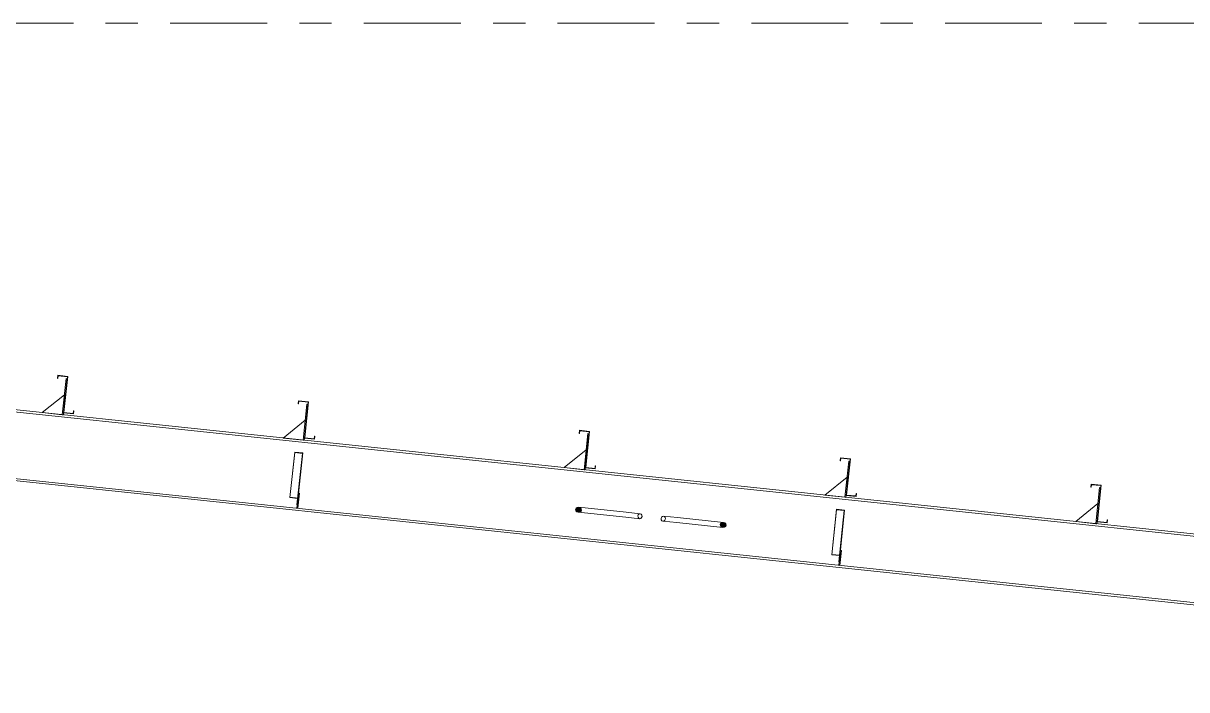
# Model space of a CAD drawing. Header units: millimetres. Extents: x -88 to 735, y -128 to 446.
# Drawn here: x 434.45 to 470.49, y 48.25 to 68.91 of the extents above; entities that cross this region are included whole.
import ezdxf

# ---------------------------------------------------------------- set-up
doc = ezdxf.new("R2010")
doc.units = ezdxf.units.MM
for name, pattern in [('XKITLINE00', [0]), ('XKITLINE02', [4, 2, -2]), ('XKITLINE03', [6, 3, -1, 1, -1])]:
    doc.linetypes.add(name, pattern=pattern)
doc.layers.add('Part', color=2, linetype='Continuous', lineweight=0)
doc.layers.add('S-grid', color=1, linetype='Continuous', lineweight=0)

# ---------------------------------------------------------------- blocks, each defined once
blk = doc.blocks.new('*A205')
at = {"layer": 'Part'}
blk.add_hatch(color=3, dxfattribs=at).paths.add_polyline_path([(436.002, 56.811), (436.011, 56.893), (436.022, 56.892), (436.012, 56.798), (435.701, 56.831), (435.819, 57.951), (435.531, 57.982), (435.522, 57.9), (435.511, 57.901), (435.521, 57.994), (435.832, 57.961), (435.713, 56.841)], flags=17)
blk = doc.blocks.new('*A206')
at = {"layer": 'Part'}
blk.add_hatch(color=3, dxfattribs=at).paths.add_polyline_path([(436.002, 56.811), (436.011, 56.893), (436.022, 56.892), (436.012, 56.798), (435.701, 56.831), (435.819, 57.951), (435.531, 57.982), (435.522, 57.9), (435.511, 57.901), (435.521, 57.994), (435.832, 57.961), (435.713, 56.841)], flags=17)
blk = doc.blocks.new('*A227')
at = {"layer": 'Part'}
blk.add_hatch(color=3, dxfattribs=at).paths.add_polyline_path([(468.012, 53.435), (468.02, 53.517), (468.032, 53.515), (468.022, 53.422), (467.711, 53.455), (467.829, 54.575), (467.541, 54.605), (467.532, 54.523), (467.521, 54.525), (467.531, 54.618), (467.842, 54.585), (467.723, 53.465)], flags=17)
blk = doc.blocks.new('*A228')
at = {"layer": 'Part'}
blk.add_hatch(color=3, dxfattribs=at).paths.add_polyline_path([(468.012, 53.435), (468.02, 53.517), (468.032, 53.515), (468.022, 53.422), (467.711, 53.455), (467.829, 54.575), (467.541, 54.605), (467.532, 54.523), (467.521, 54.525), (467.531, 54.618), (467.842, 54.585), (467.723, 53.465)], flags=17)
blk = doc.blocks.new('*A229')
at = {"layer": 'Part'}
blk.add_hatch(color=3, dxfattribs=at).paths.add_polyline_path([(460.242, 54.254), (460.251, 54.336), (460.262, 54.335), (460.252, 54.242), (459.942, 54.274), (460.06, 55.394), (459.771, 55.425), (459.763, 55.343), (459.752, 55.344), (459.761, 55.437), (460.072, 55.404), (459.954, 54.284)], flags=17)
blk = doc.blocks.new('*A230')
at = {"layer": 'Part'}
blk.add_hatch(color=3, dxfattribs=at).paths.add_polyline_path([(460.242, 54.254), (460.251, 54.336), (460.262, 54.335), (460.252, 54.242), (459.942, 54.274), (460.06, 55.394), (459.771, 55.425), (459.763, 55.343), (459.752, 55.344), (459.761, 55.437), (460.072, 55.404), (459.954, 54.284)], flags=17)
blk = doc.blocks.new('*A231')
at = {"layer": 'Part'}
blk.add_hatch(color=3, dxfattribs=at).paths.add_polyline_path([(452.162, 55.106), (452.171, 55.188), (452.182, 55.187), (452.172, 55.094), (451.861, 55.127), (451.98, 56.247), (451.691, 56.277), (451.683, 56.195), (451.671, 56.196), (451.681, 56.29), (451.992, 56.257), (451.874, 55.137)], flags=17)
blk = doc.blocks.new('*A232')
at = {"layer": 'Part'}
blk.add_hatch(color=3, dxfattribs=at).paths.add_polyline_path([(452.162, 55.106), (452.171, 55.188), (452.182, 55.187), (452.172, 55.094), (451.861, 55.127), (451.98, 56.247), (451.691, 56.277), (451.683, 56.195), (451.671, 56.196), (451.681, 56.29), (451.992, 56.257), (451.874, 55.137)], flags=17)
blk = doc.blocks.new('*A233')
at = {"layer": 'Part'}
blk.add_hatch(color=3, dxfattribs=at).paths.add_polyline_path([(443.46, 56.024), (443.469, 56.106), (443.48, 56.105), (443.471, 56.012), (443.16, 56.045), (443.278, 57.165), (442.989, 57.195), (442.981, 57.113), (442.97, 57.114), (442.979, 57.207), (443.29, 57.175), (443.172, 56.055)], flags=17)
blk = doc.blocks.new('*A234')
at = {"layer": 'Part'}
blk.add_hatch(color=3, dxfattribs=at).paths.add_polyline_path([(443.46, 56.024), (443.469, 56.106), (443.48, 56.105), (443.471, 56.012), (443.16, 56.045), (443.278, 57.165), (442.989, 57.195), (442.981, 57.113), (442.97, 57.114), (442.979, 57.207), (443.29, 57.175), (443.172, 56.055)], flags=17)
blk = doc.blocks.new('*A235')
at = {"layer": 'Part'}
blk.add_hatch(color=3, dxfattribs=at).paths.add_polyline_path([(442.862, 55.601), (442.863, 55.616), (443.112, 55.589), (443.08, 55.288), (443.068, 55.29), (443.098, 55.576)], flags=17)
blk = doc.blocks.new('*A236')
at = {"layer": 'Part'}
blk.add_hatch(color=3, dxfattribs=at).paths.add_polyline_path([(459.643, 53.83), (459.645, 53.846), (459.894, 53.819), (459.862, 53.518), (459.849, 53.52), (459.88, 53.806)], flags=17)
blk = doc.blocks.new('*A238')
at = {"layer": 'Part'}
blk.add_hatch(color=3, dxfattribs=at).paths.add_polyline_path([(451.707, 53.891), (451.738, 53.859), (451.747, 53.819), (451.73, 53.781), (451.693, 53.757), (451.645, 53.751), (451.599, 53.767), (451.567, 53.799), (451.559, 53.839), (451.576, 53.876), (451.613, 53.901), (451.661, 53.907)], flags=17)
blk = doc.blocks.new('*A239')
at = {"layer": 'Part'}
blk.add_hatch(color=3, dxfattribs=at).paths.add_polyline_path([(456.187, 53.419), (456.218, 53.387), (456.227, 53.346), (456.21, 53.309), (456.173, 53.284), (456.125, 53.279), (456.08, 53.294), (456.049, 53.326), (456.04, 53.366), (456.057, 53.404), (456.094, 53.429), (456.142, 53.434)], flags=17)
blk = doc.blocks.new('*A626')
at = {"layer": 'S-grid', "color": 1, "linetype": 'XKITLINE03', "lineweight": 0}
blk.add_line((415.005, 68.906), (586.98, 68.906), dxfattribs=at)
blk = doc.blocks.new('*A1030')
at = {"layer": 'Part', "color": 2, "linetype": 'XKITLINE00', "lineweight": 0}
for p, q in [((421.387, 58.278), (495.849, 50.424)), ((495.842, 50.356), (421.387, 58.209)), ((495.627, 48.317), (427.392, 55.514)), ((495.62, 48.249), (427.385, 55.446))]:
    blk.add_line(p, q, dxfattribs=at)
blk = doc.blocks.new('*A1267')
at = {"layer": 'Part', "color": 2, "linetype": 'XKITLINE00', "lineweight": 0}
for p, q in [((435.511, 57.901), (435.521, 57.994)), ((435.522, 57.9), (435.511, 57.901)), ((435.521, 57.994), (435.832, 57.961)), ((435.531, 57.982), (435.522, 57.9)), ((435.819, 57.951), (435.531, 57.982)), ((435.701, 56.831), (435.819, 57.951)), ((435.832, 57.961), (435.713, 56.841)), ((436.012, 56.798), (435.701, 56.831)), ((435.713, 56.841), (436.002, 56.811)), ((436.002, 56.811), (436.011, 56.893)), ((436.011, 56.893), (436.022, 56.892)), ((436.022, 56.892), (436.012, 56.798))]:
    blk.add_line(p, q, dxfattribs=at)
blk = doc.blocks.new('*A1268')
at = {"layer": 'Part', "color": 2, "linetype": 'XKITLINE00', "lineweight": 0}
for p, q in [((435.511, 57.901), (435.521, 57.994)), ((435.522, 57.9), (435.511, 57.901)), ((435.521, 57.994), (435.832, 57.961)), ((435.531, 57.982), (435.522, 57.9)), ((435.819, 57.951), (435.531, 57.982)), ((435.701, 56.831), (435.819, 57.951)), ((435.832, 57.961), (435.713, 56.841)), ((436.012, 56.798), (435.701, 56.831)), ((435.713, 56.841), (436.002, 56.811)), ((436.002, 56.811), (436.011, 56.893)), ((436.011, 56.893), (436.022, 56.892)), ((436.022, 56.892), (436.012, 56.798))]:
    blk.add_line(p, q, dxfattribs=at)
blk = doc.blocks.new('*A1299')
at = {"layer": 'Part', "color": 2, "linetype": 'XKITLINE00', "lineweight": 0}
for p, q in [((467.521, 54.525), (467.531, 54.618)), ((467.532, 54.523), (467.521, 54.525)), ((467.531, 54.618), (467.842, 54.585)), ((467.541, 54.605), (467.532, 54.523)), ((467.829, 54.575), (467.541, 54.605)), ((467.711, 53.455), (467.829, 54.575)), ((467.842, 54.585), (467.723, 53.465)), ((468.022, 53.422), (467.711, 53.455)), ((467.723, 53.465), (468.012, 53.435)), ((468.012, 53.435), (468.02, 53.517)), ((468.02, 53.517), (468.032, 53.515)), ((468.032, 53.515), (468.022, 53.422))]:
    blk.add_line(p, q, dxfattribs=at)
blk = doc.blocks.new('*A1300')
at = {"layer": 'Part', "color": 2, "linetype": 'XKITLINE00', "lineweight": 0}
for p, q in [((467.521, 54.525), (467.531, 54.618)), ((467.532, 54.523), (467.521, 54.525)), ((467.531, 54.618), (467.842, 54.585)), ((467.541, 54.605), (467.532, 54.523)), ((467.829, 54.575), (467.541, 54.605)), ((467.711, 53.455), (467.829, 54.575)), ((467.842, 54.585), (467.723, 53.465)), ((468.022, 53.422), (467.711, 53.455)), ((467.723, 53.465), (468.012, 53.435)), ((468.012, 53.435), (468.02, 53.517)), ((468.02, 53.517), (468.032, 53.515)), ((468.032, 53.515), (468.022, 53.422))]:
    blk.add_line(p, q, dxfattribs=at)
blk = doc.blocks.new('*A1301')
at = {"layer": 'Part', "color": 2, "linetype": 'XKITLINE00', "lineweight": 0}
for p, q in [((459.752, 55.344), (459.761, 55.437)), ((459.763, 55.343), (459.752, 55.344)), ((459.761, 55.437), (460.072, 55.404)), ((459.771, 55.425), (459.763, 55.343)), ((460.06, 55.394), (459.771, 55.425)), ((459.942, 54.274), (460.06, 55.394)), ((460.072, 55.404), (459.954, 54.284)), ((460.252, 54.242), (459.942, 54.274)), ((459.954, 54.284), (460.242, 54.254)), ((460.242, 54.254), (460.251, 54.336)), ((460.251, 54.336), (460.262, 54.335)), ((460.262, 54.335), (460.252, 54.242))]:
    blk.add_line(p, q, dxfattribs=at)
blk = doc.blocks.new('*A1302')
at = {"layer": 'Part', "color": 2, "linetype": 'XKITLINE00', "lineweight": 0}
for p, q in [((459.752, 55.344), (459.761, 55.437)), ((459.763, 55.343), (459.752, 55.344)), ((459.761, 55.437), (460.072, 55.404)), ((459.771, 55.425), (459.763, 55.343)), ((460.06, 55.394), (459.771, 55.425)), ((459.942, 54.274), (460.06, 55.394)), ((460.072, 55.404), (459.954, 54.284)), ((460.252, 54.242), (459.942, 54.274)), ((459.954, 54.284), (460.242, 54.254)), ((460.242, 54.254), (460.251, 54.336)), ((460.251, 54.336), (460.262, 54.335)), ((460.262, 54.335), (460.252, 54.242))]:
    blk.add_line(p, q, dxfattribs=at)
blk = doc.blocks.new('*A1303')
at = {"layer": 'Part', "color": 2, "linetype": 'XKITLINE00', "lineweight": 0}
for p, q in [((451.671, 56.196), (451.681, 56.29)), ((451.681, 56.29), (451.992, 56.257)), ((451.691, 56.277), (451.683, 56.195)), ((451.98, 56.247), (451.691, 56.277)), ((451.861, 55.127), (451.98, 56.247)), ((451.992, 56.257), (451.874, 55.137)), ((451.683, 56.195), (451.671, 56.196)), ((451.874, 55.137), (452.162, 55.106)), ((452.162, 55.106), (452.171, 55.188)), ((452.171, 55.188), (452.182, 55.187)), ((452.182, 55.187), (452.172, 55.094)), ((452.172, 55.094), (451.861, 55.127))]:
    blk.add_line(p, q, dxfattribs=at)
blk = doc.blocks.new('*A1304')
at = {"layer": 'Part', "color": 2, "linetype": 'XKITLINE00', "lineweight": 0}
for p, q in [((451.671, 56.196), (451.681, 56.29)), ((451.681, 56.29), (451.992, 56.257)), ((451.691, 56.277), (451.683, 56.195)), ((451.98, 56.247), (451.691, 56.277)), ((451.861, 55.127), (451.98, 56.247)), ((451.992, 56.257), (451.874, 55.137)), ((451.683, 56.195), (451.671, 56.196)), ((451.874, 55.137), (452.162, 55.106)), ((452.162, 55.106), (452.171, 55.188)), ((452.171, 55.188), (452.182, 55.187)), ((452.182, 55.187), (452.172, 55.094)), ((452.172, 55.094), (451.861, 55.127))]:
    blk.add_line(p, q, dxfattribs=at)
blk = doc.blocks.new('*A1305')
at = {"layer": 'Part', "color": 2, "linetype": 'XKITLINE00', "lineweight": 0}
for p, q in [((442.97, 57.114), (442.979, 57.207)), ((442.981, 57.113), (442.97, 57.114)), ((442.979, 57.207), (443.29, 57.175)), ((442.989, 57.195), (442.981, 57.113)), ((443.278, 57.165), (442.989, 57.195)), ((443.16, 56.045), (443.278, 57.165)), ((443.29, 57.175), (443.172, 56.055)), ((443.471, 56.012), (443.16, 56.045)), ((443.172, 56.055), (443.46, 56.024)), ((443.46, 56.024), (443.469, 56.106)), ((443.469, 56.106), (443.48, 56.105)), ((443.48, 56.105), (443.471, 56.012))]:
    blk.add_line(p, q, dxfattribs=at)
blk = doc.blocks.new('*A1306')
at = {"layer": 'Part', "color": 2, "linetype": 'XKITLINE00', "lineweight": 0}
for p, q in [((442.97, 57.114), (442.979, 57.207)), ((442.981, 57.113), (442.97, 57.114)), ((442.979, 57.207), (443.29, 57.175)), ((442.989, 57.195), (442.981, 57.113)), ((443.278, 57.165), (442.989, 57.195)), ((443.16, 56.045), (443.278, 57.165)), ((443.29, 57.175), (443.172, 56.055)), ((443.471, 56.012), (443.16, 56.045)), ((443.172, 56.055), (443.46, 56.024)), ((443.46, 56.024), (443.469, 56.106)), ((443.469, 56.106), (443.48, 56.105)), ((443.48, 56.105), (443.471, 56.012))]:
    blk.add_line(p, q, dxfattribs=at)
blk = doc.blocks.new('*A1307')
at = {"layer": 'Part', "color": 2, "linetype": 'XKITLINE00', "lineweight": 0}
for p, q in [((435.781, 57.891), (435.663, 56.772)), ((435.813, 57.888), (435.781, 57.891)), ((435.701, 56.831), (435.695, 56.769))]:
    blk.add_line(p, q, dxfattribs=at)
at = {"layer": 'Part', "color": 7, "linetype": 'XKITLINE02', "lineweight": 0}
for p, q in [((435.701, 56.831), (435.813, 57.888)), ((435.695, 56.769), (435.663, 56.772))]:
    blk.add_line(p, q, dxfattribs=at)
blk = doc.blocks.new('*A1308')
at = {"layer": 'Part', "color": 2, "linetype": 'XKITLINE00', "lineweight": 0}
blk.add_line((435.729, 57.394), (435.042, 56.838), dxfattribs=at)
at = {"layer": 'Part', "color": 7, "linetype": 'XKITLINE02', "lineweight": 0}
for p, q in [((435.663, 56.772), (435.729, 57.394)), ((435.042, 56.838), (435.663, 56.772))]:
    blk.add_line(p, q, dxfattribs=at)
blk = doc.blocks.new('*A1309')
at = {"layer": 'Part', "color": 2, "linetype": 'XKITLINE00', "lineweight": 0}
for p, q in [((443.24, 57.104), (443.122, 55.986)), ((443.271, 57.101), (443.24, 57.104)), ((443.16, 56.045), (443.153, 55.982))]:
    blk.add_line(p, q, dxfattribs=at)
at = {"layer": 'Part', "color": 7, "linetype": 'XKITLINE02', "lineweight": 0}
for p, q in [((443.16, 56.045), (443.271, 57.101)), ((443.153, 55.982), (443.122, 55.986))]:
    blk.add_line(p, q, dxfattribs=at)
blk = doc.blocks.new('*A1310')
at = {"layer": 'Part', "color": 2, "linetype": 'XKITLINE00', "lineweight": 0}
blk.add_line((443.188, 56.607), (442.501, 56.051), dxfattribs=at)
at = {"layer": 'Part', "color": 7, "linetype": 'XKITLINE02', "lineweight": 0}
for p, q in [((443.122, 55.986), (443.188, 56.607)), ((442.501, 56.051), (443.122, 55.986))]:
    blk.add_line(p, q, dxfattribs=at)
blk = doc.blocks.new('*A1311')
at = {"layer": 'Part', "color": 2, "linetype": 'XKITLINE00', "lineweight": 0}
for p, q in [((442.862, 55.601), (442.714, 54.205)), ((442.862, 55.601), (442.863, 55.616)), ((443.098, 55.576), (442.862, 55.601)), ((442.863, 55.616), (443.112, 55.589)), ((443.112, 55.589), (442.959, 54.138)), ((443.068, 55.29), (443.098, 55.576)), ((443.068, 55.29), (442.93, 53.985)), ((443.08, 55.288), (443.068, 55.29)), ((442.714, 54.205), (442.95, 54.18)), ((442.93, 53.985), (442.942, 53.983))]:
    blk.add_line(p, q, dxfattribs=at)
at = {"layer": 'Part', "color": 7, "linetype": 'XKITLINE02', "lineweight": 0}
for p, q in [((442.715, 54.215), (442.964, 54.189)), ((442.959, 54.138), (442.942, 53.983))]:
    blk.add_line(p, q, dxfattribs=at)
blk = doc.blocks.new('*A1312')
at = {"layer": 'Part', "color": 7, "linetype": 'XKITLINE02', "lineweight": 0}
for p, q in [((442.863, 55.616), (442.714, 54.205)), ((443.098, 55.576), (442.93, 53.985)), ((442.942, 53.983), (443.112, 55.589)), ((442.714, 54.205), (442.95, 54.18)), ((442.715, 54.215), (442.964, 54.189)), ((442.93, 53.985), (442.942, 53.983))]:
    blk.add_line(p, q, dxfattribs=at)
blk = doc.blocks.new('*A1313')
at = {"layer": 'Part', "color": 7, "linetype": 'XKITLINE02', "lineweight": 0}
for p, q in [((442.98, 54.341), (442.931, 53.875)), ((442.962, 53.872), (443.011, 54.338)), ((443.011, 54.338), (442.98, 54.341)), ((442.931, 53.875), (442.962, 53.872)), ((442.941, 53.969), (442.972, 53.965))]:
    blk.add_line(p, q, dxfattribs=at)
blk = doc.blocks.new('*A1314')
at = {"layer": 'Part', "color": 2, "linetype": 'XKITLINE00', "lineweight": 0}
for p, q in [((442.931, 53.875), (442.959, 54.138)), ((443.011, 54.338), (442.962, 53.872)), ((442.98, 54.341), (443.011, 54.338))]:
    blk.add_line(p, q, dxfattribs=at)
at = {"layer": 'Part', "color": 7, "linetype": 'XKITLINE02', "lineweight": 0}
for p, q in [((442.959, 54.138), (442.98, 54.341)), ((442.962, 53.872), (442.931, 53.875)), ((442.941, 53.969), (442.972, 53.965))]:
    blk.add_line(p, q, dxfattribs=at)
blk = doc.blocks.new('*A1315')
at = {"layer": 'Part', "color": 2, "linetype": 'XKITLINE00', "lineweight": 0}
for p, q in [((451.942, 56.187), (451.824, 55.068)), ((451.973, 56.183), (451.942, 56.187)), ((451.861, 55.127), (451.855, 55.065))]:
    blk.add_line(p, q, dxfattribs=at)
at = {"layer": 'Part', "color": 7, "linetype": 'XKITLINE02', "lineweight": 0}
for p, q in [((451.861, 55.127), (451.973, 56.183)), ((451.855, 55.065), (451.824, 55.068))]:
    blk.add_line(p, q, dxfattribs=at)
blk = doc.blocks.new('*A1316')
at = {"layer": 'Part', "color": 2, "linetype": 'XKITLINE00', "lineweight": 0}
blk.add_line((451.889, 55.689), (451.202, 55.133), dxfattribs=at)
at = {"layer": 'Part', "color": 7, "linetype": 'XKITLINE02', "lineweight": 0}
for p, q in [((451.824, 55.068), (451.889, 55.689)), ((451.202, 55.133), (451.824, 55.068))]:
    blk.add_line(p, q, dxfattribs=at)
blk = doc.blocks.new('*A1317')
at = {"layer": 'Part', "color": 2, "linetype": 'XKITLINE00', "lineweight": 0}
for p, q in [((459.713, 52.105), (459.741, 52.368)), ((459.793, 52.568), (459.744, 52.102)), ((459.762, 52.571), (459.793, 52.568))]:
    blk.add_line(p, q, dxfattribs=at)
at = {"layer": 'Part', "color": 7, "linetype": 'XKITLINE02', "lineweight": 0}
for p, q in [((459.741, 52.368), (459.762, 52.571)), ((459.744, 52.102), (459.713, 52.105)), ((459.723, 52.198), (459.754, 52.195))]:
    blk.add_line(p, q, dxfattribs=at)
blk = doc.blocks.new('*A1318')
at = {"layer": 'Part', "color": 7, "linetype": 'XKITLINE02', "lineweight": 0}
for p, q in [((459.762, 52.571), (459.713, 52.105)), ((459.744, 52.102), (459.793, 52.568)), ((459.793, 52.568), (459.762, 52.571)), ((459.713, 52.105), (459.744, 52.102)), ((459.723, 52.198), (459.754, 52.195))]:
    blk.add_line(p, q, dxfattribs=at)
blk = doc.blocks.new('*A1319')
at = {"layer": 'Part', "color": 7, "linetype": 'XKITLINE02', "lineweight": 0}
for p, q in [((459.645, 53.846), (459.496, 52.435)), ((459.88, 53.806), (459.712, 52.215)), ((459.724, 52.213), (459.894, 53.819)), ((459.496, 52.435), (459.732, 52.41)), ((459.497, 52.445), (459.746, 52.419)), ((459.712, 52.215), (459.724, 52.213))]:
    blk.add_line(p, q, dxfattribs=at)
blk = doc.blocks.new('*A1320')
at = {"layer": 'Part', "color": 2, "linetype": 'XKITLINE00', "lineweight": 0}
for p, q in [((459.643, 53.83), (459.496, 52.435)), ((459.643, 53.83), (459.645, 53.846)), ((459.88, 53.806), (459.643, 53.83)), ((459.645, 53.846), (459.894, 53.819)), ((459.894, 53.819), (459.741, 52.368)), ((459.849, 53.52), (459.88, 53.806)), ((459.849, 53.52), (459.712, 52.215)), ((459.862, 53.518), (459.849, 53.52)), ((459.496, 52.435), (459.732, 52.41)), ((459.712, 52.215), (459.724, 52.213))]:
    blk.add_line(p, q, dxfattribs=at)
at = {"layer": 'Part', "color": 7, "linetype": 'XKITLINE02', "lineweight": 0}
for p, q in [((459.497, 52.445), (459.746, 52.419)), ((459.741, 52.368), (459.724, 52.213))]:
    blk.add_line(p, q, dxfattribs=at)
blk = doc.blocks.new('*A1321')
at = {"layer": 'Part', "color": 2, "linetype": 'XKITLINE00', "lineweight": 0}
blk.add_line((459.97, 54.837), (459.282, 54.281), dxfattribs=at)
at = {"layer": 'Part', "color": 7, "linetype": 'XKITLINE02', "lineweight": 0}
for p, q in [((459.904, 54.216), (459.97, 54.837)), ((459.282, 54.281), (459.904, 54.216))]:
    blk.add_line(p, q, dxfattribs=at)
blk = doc.blocks.new('*A1322')
at = {"layer": 'Part', "color": 2, "linetype": 'XKITLINE00', "lineweight": 0}
for p, q in [((460.022, 55.334), (459.904, 54.216)), ((460.053, 55.331), (460.022, 55.334)), ((459.942, 54.274), (459.935, 54.212))]:
    blk.add_line(p, q, dxfattribs=at)
at = {"layer": 'Part', "color": 7, "linetype": 'XKITLINE02', "lineweight": 0}
for p, q in [((459.942, 54.274), (460.053, 55.331)), ((459.935, 54.212), (459.904, 54.216))]:
    blk.add_line(p, q, dxfattribs=at)
blk = doc.blocks.new('*A1323')
at = {"layer": 'Part', "color": 2, "linetype": 'XKITLINE00', "lineweight": 0}
for p, q in [((467.791, 54.515), (467.673, 53.396)), ((467.822, 54.512), (467.791, 54.515)), ((467.711, 53.455), (467.704, 53.393))]:
    blk.add_line(p, q, dxfattribs=at)
at = {"layer": 'Part', "color": 7, "linetype": 'XKITLINE02', "lineweight": 0}
for p, q in [((467.711, 53.455), (467.822, 54.512)), ((467.704, 53.393), (467.673, 53.396))]:
    blk.add_line(p, q, dxfattribs=at)
blk = doc.blocks.new('*A1324')
at = {"layer": 'Part', "color": 2, "linetype": 'XKITLINE00', "lineweight": 0}
blk.add_line((467.739, 54.018), (467.052, 53.462), dxfattribs=at)
at = {"layer": 'Part', "color": 7, "linetype": 'XKITLINE02', "lineweight": 0}
for p, q in [((467.673, 53.396), (467.739, 54.018)), ((467.052, 53.462), (467.673, 53.396))]:
    blk.add_line(p, q, dxfattribs=at)
blk = doc.blocks.new('*A1338')
at = {"layer": 'Part', "color": 2, "linetype": 'XKITLINE00', "lineweight": 0}
for p, q in [((451.576, 53.876), (451.559, 53.839)), ((451.559, 53.839), (451.567, 53.799)), ((451.567, 53.799), (451.599, 53.767)), ((451.613, 53.901), (451.576, 53.876)), ((451.599, 53.767), (451.645, 53.751)), ((451.661, 53.907), (451.613, 53.901)), ((451.645, 53.751), (451.693, 53.757)), ((453.112, 53.596), (451.645, 53.751)), ((453.129, 53.752), (451.661, 53.907)), ((451.707, 53.891), (451.661, 53.907)), ((451.693, 53.757), (451.73, 53.781)), ((451.738, 53.859), (451.707, 53.891)), ((451.73, 53.781), (451.747, 53.819)), ((451.747, 53.819), (451.738, 53.859))]:
    blk.add_line(p, q, dxfattribs=at)
at = {"layer": 'Part', "color": 7, "linetype": 'XKITLINE02', "lineweight": 0}
for p, q in [((453.563, 53.706), (453.129, 53.752)), ((453.504, 53.673), (453.53, 53.699)), ((453.53, 53.699), (453.563, 53.706)), ((453.563, 53.706), (453.594, 53.692)), ((453.547, 53.551), (453.112, 53.596)), ((453.491, 53.635), (453.504, 53.673)), ((453.495, 53.595), (453.491, 53.635)), ((453.516, 53.564), (453.495, 53.595)), ((453.547, 53.551), (453.516, 53.564)), ((453.58, 53.558), (453.547, 53.551)), ((453.607, 53.584), (453.58, 53.558)), ((453.594, 53.692), (453.615, 53.661)), ((453.619, 53.622), (453.607, 53.584)), ((453.615, 53.661), (453.619, 53.622))]:
    blk.add_line(p, q, dxfattribs=at)
blk = doc.blocks.new('*A1339')
at = {"layer": 'Part', "color": 7, "linetype": 'XKITLINE02', "lineweight": 0}
for p, q in [((454.212, 53.559), (454.224, 53.597)), ((454.216, 53.519), (454.212, 53.559)), ((454.237, 53.488), (454.216, 53.519)), ((454.224, 53.597), (454.251, 53.623)), ((454.268, 53.475), (454.237, 53.488)), ((454.251, 53.623), (454.285, 53.63)), ((454.302, 53.482), (454.268, 53.475)), ((454.695, 53.429), (454.268, 53.475)), ((454.712, 53.585), (454.285, 53.63)), ((454.285, 53.63), (454.316, 53.616)), ((454.328, 53.507), (454.302, 53.482)), ((454.316, 53.616), (454.337, 53.585)), ((454.341, 53.545), (454.328, 53.507)), ((454.337, 53.585), (454.341, 53.545))]:
    blk.add_line(p, q, dxfattribs=at)
at = {"layer": 'Part', "color": 2, "linetype": 'XKITLINE00', "lineweight": 0}
for p, q in [((456.125, 53.279), (454.695, 53.429)), ((456.142, 53.434), (454.712, 53.585)), ((456.057, 53.404), (456.04, 53.366)), ((456.04, 53.366), (456.049, 53.326)), ((456.094, 53.429), (456.057, 53.404)), ((456.142, 53.434), (456.094, 53.429)), ((456.187, 53.419), (456.142, 53.434)), ((456.218, 53.387), (456.187, 53.419)), ((456.21, 53.309), (456.227, 53.346)), ((456.227, 53.346), (456.218, 53.387)), ((456.049, 53.326), (456.08, 53.294)), ((456.08, 53.294), (456.125, 53.279)), ((456.125, 53.279), (456.173, 53.284)), ((456.173, 53.284), (456.21, 53.309))]:
    blk.add_line(p, q, dxfattribs=at)

msp = doc.modelspace()

# ---------------------------------------------------------------- block references
at = {"lineweight": 0}
for name in ['*A626', '*A1030', '*A205', '*A206', '*A1267', '*A1268', '*A1307', '*A1308', '*A233', '*A234', '*A1305', '*A1306', '*A1309', '*A1310', '*A231', '*A232', '*A1303', '*A1304', '*A1315', '*A1311', '*A1312', '*A235', '*A1316', '*A229', '*A230', '*A1301', '*A1302', '*A1322', '*A1321', '*A227', '*A228', '*A1299', '*A1300', '*A1323', '*A1313', '*A1314', '*A238', '*A1338', '*A1319', '*A1320', '*A236', '*A1324', '*A1339', '*A239', '*A1317', '*A1318']:
    msp.add_blockref(name, (0, 0), dxfattribs=at)

doc.saveas('drawing.dxf')
